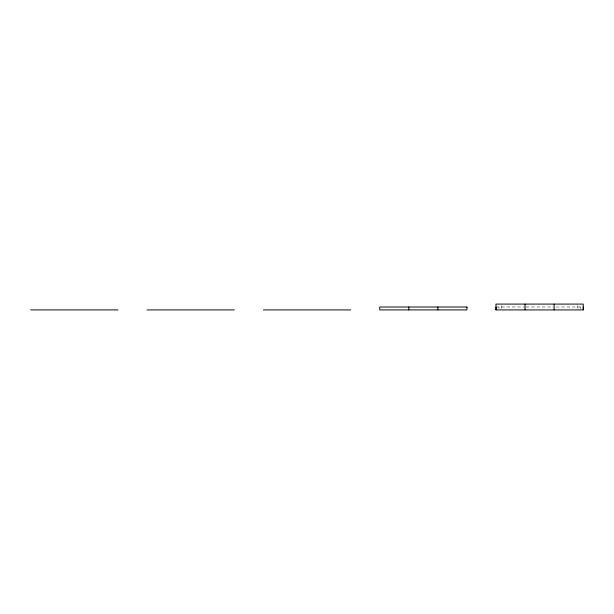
<?xml version="1.0" encoding="UTF-8"?>
<svg xmlns="http://www.w3.org/2000/svg" width="614" height="614" viewBox="0 0 614 614"><rect width="100%" height="100%" fill="white"/><g stroke="black" fill="none" stroke-linecap="round" stroke-linejoin="round"><path stroke-width="0.46" stroke-dasharray="3.07 2.3" d="M496.051 307L525.131 307M526.068 307L554.219 307M556.092 307L581.849 307M580.391 307L580.391 308.451M577.413 305.757L577.413 308.243M501.791 305.757L501.791 308.243M498.959 307L498.959 308.451"/><path stroke-width="0.92" d="M30.7 309.909L117.949 309.909M147.038 309.909L234.287 309.909M263.375 309.909L350.625 309.909M583.3 307L583.3 309.909L495.974 309.909L495.974 304.091L583.231 304.091L583.231 309.909M554.143 304.091L554.143 309.909M525.062 304.091L525.062 309.909M496.051 307L496.051 309.909M437.882 307L437.882 309.909M408.794 307L408.794 309.909M466.962 307L379.713 307L379.713 309.909L466.962 309.909L466.962 307"/></g></svg>
